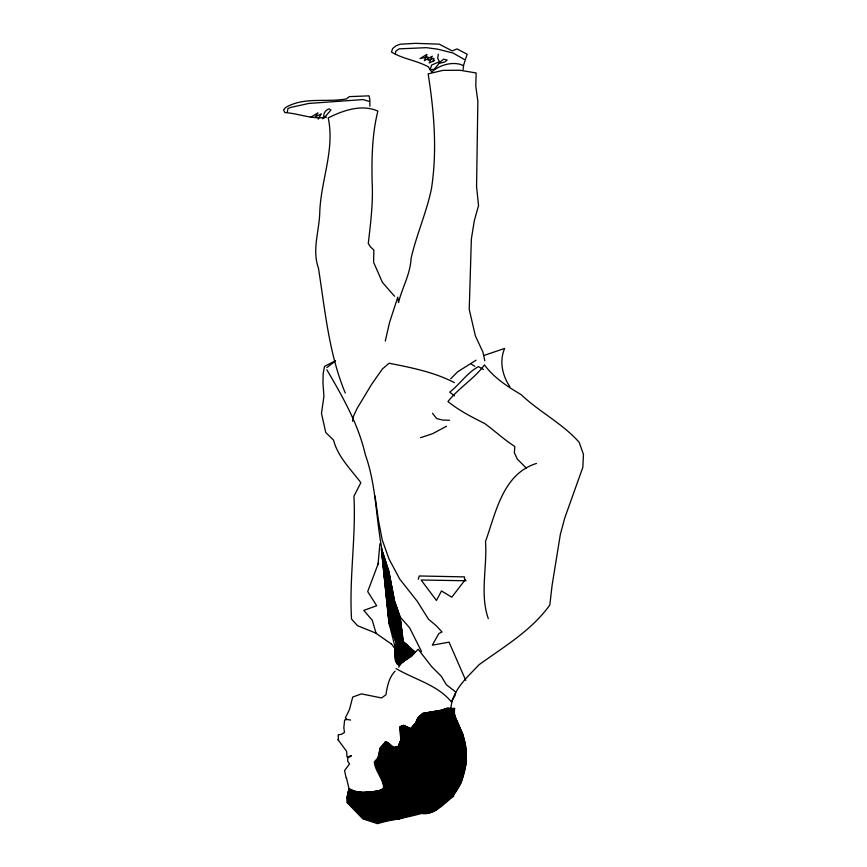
<?xml version="1.0" encoding="UTF-8"?>
<svg xmlns="http://www.w3.org/2000/svg" width="867" height="867" viewBox="0 0 867 867"><rect width="100%" height="100%" fill="white"/><g stroke="black" fill="none" stroke-linecap="round" stroke-linejoin="round"><path stroke-width="1.3" d="M395.092 647.27L395.417 660.351L397.184 664.024L398.885 665.282L415.022 652.168L403.231 641.526L400.12 616.914L394.561 601.286L388.784 571.18L381.317 548.486L388.958 622.799L395.092 647.27L396.414 643.357L388.958 622.799M369.884 106.294L369.83 99.174L368.984 95.836L349.217 96.649L346.616 98.871C326.339 102.707 304.317 96.443 285.471 107.606L283.552 109.99L284.94 112.591C298.909 113.447 312.218 119.722 326.458 117.229M379.898 543.793L378.055 564.189M463.086 69.642L463.617 65.101L467.15 54.231L457.05 48.942L452.151 50.871L439.211 44.152L415.499 43.35L400.251 44.217L396.176 45.68L392.643 48.541L391.472 52.042C402.862 59.01 416.68 60.408 428.352 66.835L431.799 72.113M438.312 54.188L437.705 58.338L439.482 61.73L431.679 64.992L430.086 69.718L434.324 69.252L440.328 61.882L443.601 59.162L447.155 60.051L444.608 62.056L439.341 63.313M395.352 53.949L395.796 51.142L399.123 48.845L426.401 47.674L437.748 49.181L453.138 53.06L464.289 59.455M352.587 421.264L353.508 416.214L357.02 408.552L371.575 384.417L382.347 369.039L389.088 363.24C411.305 367.597 434.237 372.149 454.416 382.65M385.295 340.991L389.597 322.275L397.801 297.175L398.527 302.54C402.19 287.616 410.351 274.178 411.066 258.453C416.442 234.773 426.542 212.513 431.452 188.713C437.347 150.576 434.118 111.8 428.146 73.89L442.939 70.368L459.878 70.249L476.178 72.969L475.788 86.104L477.858 101.331L476.568 186.708L478.551 205.555L474.292 220.771L471.355 239.075L469.231 309.378L475.387 335.919L482.908 352.078L484.816 360.78M433.099 61.524L433.999 58.338L428.265 60.246L427.886 56.886L420.062 58.566L426.943 54.372L424.364 60.647L432.297 56.182L429.23 62.944L434.638 60.462M418.273 579.264L419.281 575.97L464.441 576.891L464.604 580.012M378.543 562.813L367.716 591.576L376.701 605.751L363.793 610.379L372.225 620.198L376.094 633.365L391.125 643.834M322.795 118.801L323.879 116.969C323.185 113.23 325.548 110.239 328.918 108.841L330.956 109.979L324.074 117.988M318.135 119.18L321.364 113.805L315.111 117.056L318.016 112.829L310.473 117.435M453.398 795.342C466.522 778.089 469.567 754.702 462.75 734.273C459.608 726.004 452.899 717.67 454.666 708.426L448.943 709.022M398.647 667.2L401.063 663.439M465.297 579.622L451.794 597.211L441.487 590.958L436.448 600.473L421.113 580.012L466.078 580.749M395.081 671.156C388.947 677.485 387.235 686.382 385.934 694.781L381.567 697.946L361.42 693.893L352.717 697.057L349.455 709.574L345.348 717.865L346.8 719.437L350.593 720.054M440.403 806.256L461.678 781.08M444.771 802.593L460.54 783.898M449.117 798.93L456.541 790.13M424.494 813.17L466.143 764.022M425.621 813.322L465.579 766.135L413.071 725.95M426.759 813.474L465.026 768.26L411.782 727.511M428.222 813.224L464.474 770.384M430.065 812.542L463.91 772.519M431.907 811.859L463.357 774.654M462.794 776.789L433.749 811.165L375.422 764.347M436.047 809.941L462.241 778.934M466.012 752.513L412.93 814.969L382.033 789.913M414.491 814.601L466.088 753.878M416.052 814.232L466.164 755.233M417.623 813.875L466.251 756.598M419.184 813.506L466.327 757.964M466.403 759.329L420.755 813.138L383.257 782.749M422.131 812.986L466.479 760.695M423.356 813.029L466.554 762.071M464.517 741.318L397.888 819.402L364.812 792.21M399.459 819.033L464.799 742.423M401.161 818.491L465.08 743.528L424.505 713.021M465.362 744.634L402.873 817.96L370.935 791.766M404.575 817.429L465.633 745.75M406.287 816.887L465.709 747.094M407.989 816.356L465.785 748.449M409.701 815.814L465.861 749.803M411.359 815.338L465.937 751.158M387.061 820.388L462.111 732.723M388.6 820.052L462.512 733.666M390.085 819.77L462.837 734.717M391.385 819.705L463.119 735.812M392.686 819.651L463.401 736.917M393.986 819.586L463.672 738.012M395.287 819.521L463.953 739.107M396.587 819.467L464.235 740.212M375.606 822.165L458.903 725.18M376.592 822.458L459.304 726.112M459.705 727.055L377.882 822.404L347.158 796.838M379.41 822.068L460.106 727.998M380.938 821.732L460.507 728.941M382.477 821.396L460.908 729.884M384.005 821.06L461.309 730.827M385.533 820.724L461.71 731.781M366.708 819.553L455.316 716.76M367.695 819.835L455.706 717.692M368.681 820.128L456.107 718.624M369.667 820.42L456.508 719.556M370.653 820.713L456.898 720.488M371.65 820.995L457.299 721.431M372.637 821.287L457.7 722.363M373.623 821.58L458.101 723.295M374.609 821.873L458.502 724.238M360.314 815.544L384.059 788.081M384.276 787.832L452.986 708.382M360.975 816.205L454.145 708.415M361.637 816.866L454.189 709.748M362.298 817.516L453.972 711.373M362.959 818.177L453.755 713.01M363.761 818.676L454.124 713.974M364.747 818.968L454.525 714.896M365.733 819.261L454.915 715.828M355.069 810.287L371.141 791.755M381.838 779.422L442.137 709.921L457.126 721.008M355.719 810.938L372.442 791.658L404.109 817.57M382.239 780.365L443.796 709.369M356.38 811.599L373.85 791.441L405.333 817.191M382.64 781.297L445.465 708.827M357.031 812.249L375.292 791.17L406.558 816.801M383.041 782.24L447.123 708.274M357.692 812.91L376.744 790.91M383.387 783.237L448.315 708.274M358.342 813.571L378.196 790.639M449.485 708.296L383.615 784.386L419.465 813.441M359.003 814.221L379.648 790.368M383.832 785.535L450.645 708.328M359.664 814.882L381.101 790.097M384.059 786.683L451.815 708.361M349.206 804.413L359.913 792.113M378.261 771.034L429.468 712.208M349.856 805.064L361.03 792.221M378.662 771.966L430.856 711.98M350.506 805.714L362.146 792.33M379.052 772.887L432.232 711.764M351.157 806.364L363.371 792.308L396.241 819.478M379.453 773.819L433.608 711.536M351.807 807.014L364.671 792.221M379.844 774.751L434.996 711.308M352.457 807.676L365.961 792.124M380.245 775.683L436.372 711.081M353.107 808.326L367.261 792.037M437.759 710.853L380.646 776.615L426.261 813.409M353.758 808.976L368.551 791.939M381.036 777.558L439.135 710.637M354.419 809.626L369.851 791.842M381.437 778.49L440.523 710.409M347.83 793.489L351.113 789.739M374.717 762.711L390.323 744.861M400.337 733.395L406.33 726.535M347.472 795.288L351.948 790.162M375.118 763.632L391.039 745.403M400.402 734.674L407.165 726.925M347.125 797.066L352.793 790.574M375.509 764.553L391.754 745.945M400.467 735.964L407.999 727.326M347.201 798.366L353.628 790.997M375.899 765.474L392.48 746.487M400.521 737.264L408.845 727.727M354.473 791.419L347.266 799.677L373.384 821.504M393.195 747.018L376.289 766.406L432.59 811.599M400.587 738.554L409.679 728.128M416.94 719.805L420.928 715.221L465.839 749.305M347.331 800.989L355.47 791.658M376.69 767.328L394.247 747.191M400.652 739.844L410.514 728.529M415.651 722.644L423.963 713.107M347.407 802.3L356.575 791.766M377.08 768.249L395.482 747.137M399.882 742.087L425.339 712.88M347.905 803.113L357.692 791.885M377.47 769.181L396.718 747.094M398.961 744.515L426.716 712.663M348.556 803.763L358.808 791.994M377.871 770.102L428.092 712.436M380.418 748.026L386.021 741.632M379.974 749.89L386.736 742.163M400.034 726.979L400.478 726.47L463.292 774.914M387.451 742.705L379.529 751.765L444.207 803.059M400.099 728.258L402.255 725.787M379.074 753.64L388.167 743.247M400.153 729.537L403.827 725.343M348.556 789.913L349.444 788.894M378.63 755.515L388.882 743.778M400.218 730.816L404.661 725.733M348.187 791.701L350.279 789.317M378.185 757.39L389.597 744.319M400.283 732.106L405.496 726.134M403.328 661.694L413.245 650.564M413.873 651.128L407.382 658.411L395.081 649.491L403.112 640.54M411.424 655.138L414.502 651.691M407.631 645.492L395.319 659.256L401.096 663.504M395.439 660.394L408.249 646.056M395.829 661.218L408.877 646.619M396.23 662.041L409.495 647.183M396.62 662.865L410.124 647.747M397.021 663.688L410.741 648.31M397.585 664.317L411.37 648.874M398.267 664.826L411.998 649.437M399.264 664.967L412.616 650.001M395.244 646.815L402.83 638.35M395.081 648.234L402.971 639.445M395.081 650.738L403.296 641.58L396.414 643.357L412.031 654.65M395.081 651.995L403.914 642.133M395.081 653.252L404.531 642.696M395.07 654.498L405.149 643.249M395.07 655.766L405.767 643.813M395.135 656.958L406.385 644.376M395.222 658.107L407.013 644.929M394.084 636.942L401.594 628.597M394.409 637.819L401.735 629.68M394.723 638.697L401.876 630.753L388.817 621.401M395.038 639.586L402.006 631.837M395.363 640.464L402.147 632.921M395.688 641.352L402.277 634.005M396.002 642.23L402.418 635.088M396.327 643.119L402.559 636.183M395.916 644.82L402.7 637.267L391.18 628.933M391.234 629.063L400.381 618.94M391.548 629.93L400.511 620.003M391.862 630.808L400.641 621.075M392.177 631.685L400.782 622.148M392.491 632.552L400.922 623.221M392.816 633.43L401.053 624.294M393.13 634.308L401.193 625.367M393.445 635.186L401.323 626.44M393.77 636.064L401.464 627.524M388.763 620.848L397.92 610.736M388.871 621.942L398.235 611.603M389.023 622.983L398.538 612.47M389.337 623.85L398.853 613.337M389.651 624.717L399.156 614.204M389.966 625.584L399.47 615.082M390.28 626.451L399.774 615.949M400.088 616.816L390.594 627.318L402.526 635.923M390.909 628.196L400.24 617.868M387.647 610.054L394.864 602.121M387.755 611.127L395.168 602.977M387.874 612.2L395.471 603.833M387.983 613.283L395.775 604.7M388.091 614.356L396.078 605.556M388.199 615.44L396.392 606.423M388.308 616.513L396.696 607.279M396.999 608.146L388.427 617.597L401.388 626.895M388.535 618.68L397.314 609.002M388.644 619.764L397.617 609.869M386.66 600.43L393.076 593.396M393.26 594.372L386.769 601.492L397.292 608.948M386.877 602.554L393.445 595.347M386.985 603.627L393.629 596.333M387.094 604.689L393.813 597.32M387.202 605.762L394.008 598.306M387.321 606.835L394.192 599.281M387.43 607.908L394.377 600.267M394.561 601.254L387.538 608.981L400.251 617.965M385.685 590.904L391.429 584.618M385.793 591.955L391.613 585.593L384.645 580.836M391.797 586.558L385.902 593.006L394.073 598.696M386.01 594.068L391.982 587.533M386.118 595.12L392.155 588.509M386.227 596.182L392.339 589.484M386.335 597.244L392.523 590.46M386.444 598.306L392.708 591.435M386.552 599.368L392.892 592.41M384.601 580.424L389.543 575.049M384.71 581.464L389.727 576.002M384.818 582.505L389.922 576.956M384.926 583.556L390.107 577.91L383.908 573.64M385.035 584.596L390.291 578.863M390.486 579.817L385.143 585.648L392.61 590.882M385.251 586.699L390.67 580.782M385.36 587.739L390.854 581.735M385.468 588.791L391.05 582.7M385.577 589.842L391.234 583.664M387.159 566.129L383.539 570.053L389.348 574.084L384.493 579.384M383.647 571.093L387.43 566.975M383.745 572.122L387.701 567.831M383.853 573.152L387.983 568.676L383.051 565.317M383.962 574.192L388.253 569.532M384.07 575.222L388.524 570.378M384.179 576.262L388.795 571.245M384.287 577.303L388.98 572.187M384.384 578.343L389.164 573.141M382.585 560.83L384.71 558.532M384.981 559.378L382.694 561.849L386.617 564.471L383.322 567.993M382.802 562.867L385.251 560.212M382.9 563.897L385.522 561.057M383.008 564.916L385.793 561.903M383.116 565.945L386.064 562.748M383.225 566.975L386.335 563.593M383.431 569.023L386.888 565.284M381.653 551.683L382.271 551M381.751 552.691L382.553 551.835M381.859 553.71L382.824 552.669M383.084 553.504L381.957 554.717L383.908 556.04M382.065 555.736L383.355 554.338M382.174 556.744L383.626 555.173M382.271 557.763L383.897 556.018M382.38 558.782L384.168 556.852M382.488 559.8L384.439 557.687M450.71 378.771L457.7 371.77L476.081 360.206M453.875 796.047C444.067 803.091 434.757 815.641 421.34 813.463C406.786 817.787 391.917 819.315 377.503 823.65L362.796 818.827L347.103 802.528L347.125 797.25L349.119 788.732C358.905 794.009 370.978 792.687 381.361 789.945L383.637 787.68C383.008 778.284 375.227 771.359 374.284 762.071L378.023 757.845L380.18 747.657L383.582 744.97L385.36 741.805L388.048 742.52L393.716 747.755L397.91 746.801L400.803 740.559L400.11 726.622L403.502 725.376L410.655 728.551L416.193 722.276L418.327 717.67L422.283 713.508L441.856 710.127L447.069 708.198L450.883 708.718C451.967 690.23 467.335 677.192 479.158 664.631C504.095 646.663 531.623 630.417 549.819 605.003L552.106 585.268L560.331 534.462L564.753 517.989L582.852 467.302L583.448 454.384L579.167 442.311C562.358 423.291 539.382 412.042 521.197 394.658C507.65 386.693 493.843 377.752 484.458 364.909C474.292 378.814 458.697 387.831 447.968 401.562C459.337 410.795 472.038 417.092 484.956 423.703C495.079 431.148 504.258 439.753 514.814 446.483L514.359 452.758L517.252 459.022L526.388 468.191M326.892 367.554L335.453 360.986M405.366 660.329L411.511 656.352L418.176 649.242L431.603 666.571L441.281 676.249L446.418 684.811L455.749 692.007L455.142 695.312L451.339 701.858C437.672 684.941 414.372 679.414 396.067 668.576M446.538 426.239L432.373 433.803L420.593 437.683M335.453 360.78L324.507 366.383L323.153 373.644L322.968 383.247L323.933 396.208L321.484 413.31L325.743 432.503L333.524 440.089C337.816 456.746 350.745 469.264 360.867 482.67L353.931 496.238C356.109 537.258 349.065 578.148 351.536 619.049L357.518 625.681L376.603 633.419M536.445 463.455C502.838 473.848 495.848 512.635 485.509 541.517C487.341 567.04 479.711 594.058 488.284 618.626M484.425 355.297L504.659 348.426C499.154 361.084 502.296 375.411 509.807 386.595M346.8 719.437L344.611 720.076L343.82 727.912L344.524 732.431L341.262 734.36L338.184 734.793L338.444 740.093M449.54 420.3L442.582 420.04L436.621 418.533L432.481 413.288M369.028 101.341L363.035 99.564L308.88 103.433L290.727 107.4L287.931 108.603L287.259 112.244M483.472 369.483L478.443 366.622C466.977 372.908 459.868 384.319 449.724 392.133L454.471 395.883M471.16 364.01L474.813 366.329M381.48 550.046L382.065 550.437M381.599 551.206L382.564 551.867M381.718 552.377L383.008 553.254M381.838 553.547L383.452 554.652M382.087 555.888L384.363 557.438M382.206 557.058L384.807 558.847M382.325 558.24L385.262 560.245M382.445 559.41L385.717 561.653M382.564 560.591L386.173 563.062M382.802 562.954L387.072 565.88M382.932 564.135L387.527 567.3M383.171 566.498L388.449 570.128M383.29 567.69L388.85 571.516M383.42 568.882L389.099 572.794M383.658 571.255L389.608 575.363M383.788 572.448L389.857 576.653M384.027 574.843L390.367 579.232M384.157 576.035L390.616 580.522M384.276 577.238L390.876 581.811M384.395 578.441L391.125 583.112M384.525 579.633L391.385 584.401M384.775 582.05L391.873 586.992M384.894 583.253L392.122 588.281M385.013 584.456L392.361 589.582M385.262 586.872L392.849 592.172M385.392 588.086L393.098 593.472M385.512 589.3L393.336 594.784M385.642 590.514L393.585 596.084M385.761 591.738L393.835 597.396M386.021 594.177L394.322 600.007M386.14 595.391L394.583 601.33M386.27 596.615L395.124 602.847M386.389 597.84L395.666 604.364M386.519 599.064L396.208 605.892M386.649 600.289L396.75 607.42M386.899 602.749L397.834 610.487M387.029 603.985L398.387 612.026M387.148 605.22L398.928 613.554M387.278 606.456L399.481 615.104M387.408 607.691L400.023 616.643M387.657 610.173L400.413 619.233M387.787 611.408L400.576 620.512M387.917 612.655L400.738 621.78M388.048 613.901L400.901 623.059M388.167 615.147L401.063 624.338M388.297 616.394L401.226 625.616M388.557 618.897L401.551 628.185M388.687 620.143L401.714 629.464M388.947 622.658L402.039 632.043M389.467 624.197L402.201 633.333M390.031 625.768L402.364 634.622M391.754 630.515L402.852 638.513M392.328 632.108L403.014 639.813M392.914 633.701L403.177 641.114M393.488 635.294L407.718 645.568M394.062 636.887L414.318 651.54M394.648 638.491L414.372 652.764M395.222 640.095L413.592 653.393M395.807 641.699L412.811 654.021M396.1 644.279L411.251 655.289M395.775 645.232L410.47 655.918M395.45 646.186L409.69 656.547M395.135 647.14L408.91 657.175M395.081 648.299L408.129 657.804M395.081 650.683L406.569 659.072M395.081 651.876L405.789 659.7M395.081 653.079L404.997 660.34M395.07 654.271L404.217 660.968M395.07 655.474L403.437 661.597M395.114 656.698L402.656 662.236M395.222 657.977L401.876 662.865M395.547 660.632L400.305 664.133M396.447 662.496L399.524 664.761M453.69 708.404L454.308 708.859M451.945 708.361L454.156 709.997M450.19 708.317L454.005 711.135M448.445 708.274L453.853 712.284M446.873 708.361L453.983 713.628M445.703 708.74L454.763 715.47M444.533 709.13L455.554 717.312M443.362 709.52L456.335 719.155M441.021 710.29L457.917 722.861M439.688 710.539L458.708 724.714M438.301 710.767L459.499 726.579M436.914 710.994L460.29 728.443M435.537 711.222L461.081 730.317M434.15 711.449L461.883 732.182M432.774 711.666L462.664 734.046M431.398 711.894L463.065 735.628M430.01 712.121L463.477 737.21M428.634 712.349L463.878 738.803M427.258 712.576L464.278 740.385M425.881 712.793L464.69 741.979M423.204 713.303L465.503 745.176M422.413 713.974L465.677 746.606M421.622 714.636L465.763 747.95M420.04 715.979L465.915 750.659M419.249 716.641L465.991 752.025M418.458 717.312L466.067 753.38M417.742 718.039L466.143 754.734M417.309 718.981L466.218 756.1M416.886 719.924L466.294 757.465M416.453 720.867L466.37 758.831M416.019 721.821L466.446 760.196M415.596 722.764L466.522 761.562M415.022 723.598L466.457 762.819M414.372 724.378L466.164 763.914M413.722 725.159L465.882 765.008M412.421 726.73L465.308 767.197M411.131 728.302L464.734 769.397M408.498 727.565L464.441 770.503M404.098 725.462L464.159 771.597M402.656 725.636L463.867 772.703M401.54 726.058L463.574 773.808M400.055 727.489L463 776.019M400.12 728.822L462.707 777.125M400.186 730.155L462.425 778.23M400.251 731.488L462.133 779.335M400.316 732.832L461.84 780.441M400.381 734.165L461.547 781.557M400.446 735.509L461.255 782.663M400.5 736.852L460.735 783.595M400.565 738.196L460.16 784.494M400.63 739.54L459.586 785.383M400.424 740.678L459.011 786.271M400.045 741.686L458.437 787.171M399.654 742.683L457.863 788.07M399.275 743.691L457.288 788.959M398.896 744.688L456.714 789.859M398.506 745.696L456.14 790.758M398.126 746.704L455.565 791.647M396.934 747.083L454.98 792.546M395.352 747.148L454.406 793.446M393.759 747.202L453.831 794.345M385.295 741.87L453.257 795.245M384.655 742.672L452.541 796.036M384.016 743.474L451.707 796.74M383.377 744.276L450.883 797.445M382.726 745.078L450.049 798.139M382.087 745.88L449.214 798.843M381.447 746.682L448.38 799.547M380.808 747.484L447.545 800.252M380.331 748.416L446.711 800.945M380.06 749.522L445.876 801.65M379.8 750.627L445.042 802.354M379.269 752.838L443.373 803.763M379.009 753.943L442.538 804.468M378.738 755.059L441.704 805.161M378.478 756.165L440.87 805.866M378.207 757.281L440.035 806.57M377.752 758.246L439.201 807.275M377.069 759.026L438.366 807.979M376.386 759.806L437.532 808.683M375.704 760.587L436.697 809.388M375.021 761.367L435.852 810.092M374.555 762.321L434.931 810.721M377.145 768.4L431.419 812.032M378.012 770.438L430.249 812.477M378.879 772.486L429.078 812.91M379.757 774.524L427.908 813.344M381.502 778.631L424.223 813.138M382.38 780.69L422.327 812.997M383.929 786.011L418.143 813.745M384.244 787.615L416.821 814.059M383.626 788.482L415.488 814.373M382.835 789.198L414.166 814.677M380.689 790.173L411.522 815.294M379.323 790.433L410.254 815.641M377.958 790.682L409.018 816.031M376.592 790.932L407.793 816.421M369.407 791.874L401.649 818.34M367.868 791.983L400.424 818.73M366.34 792.102L399.188 819.109M361.561 792.275L394.648 819.553M359.664 792.08L393.044 819.629M357.778 791.896L391.44 819.705M355.882 791.701L389.847 819.781M352.999 790.682L388.514 820.074M348.816 788.591L387.17 820.366M348.577 789.761L385.837 820.659M348.35 790.942L384.504 820.951M348.111 792.113L383.171 821.244M347.873 793.294L381.827 821.537M347.634 794.475L380.494 821.829M347.396 795.657L379.161 822.122M347.19 798.236L375.975 822.274M347.342 801.13L370.794 820.746M347.418 802.582L368.204 819.987M355.654 810.873L365.625 819.228M394.528 296.232L382.38 282.328L373.612 262.322L373.829 249.978L370.588 247.008L368.269 243.443C370.697 222.721 373.298 202.174 372.095 181.17C371.672 157.718 372.138 133.973 377.871 111.106C361.658 103.877 343.245 110.402 328.225 117.879C334.976 149.731 320.833 180.542 319.76 212.252C319.359 230.774 311.849 249.891 318.427 267.99C325.049 309.963 328.799 353.378 345.25 392.957M400.12 616.914L409.657 627.871L421.579 651.637M337.859 739.54L346.627 751.353L347.017 757.064L351.493 755.666L347.754 758.094L347.743 761.313L349.542 763.946L344.557 770.622L346.247 778.382M391.212 643.596L395.124 648.787M326.859 369.775C342.628 396.718 358.266 423.865 365.343 454.72C376.441 485.748 375.855 519.073 382.325 551.119M465.731 680.335L449.041 642.144L432.319 645.189L438.865 633.484L442.029 632.01L436.285 625.746L428.504 619.222L417.2 601.21L399.752 579.113L388.99 558.966L382.184 539.74L378.294 519.366L375.021 495.946M349.098 789.057L346.475 778.013M431.939 71.82A22.195 13.807 -19.8 0 1 463.563 65.762"/></g></svg>
